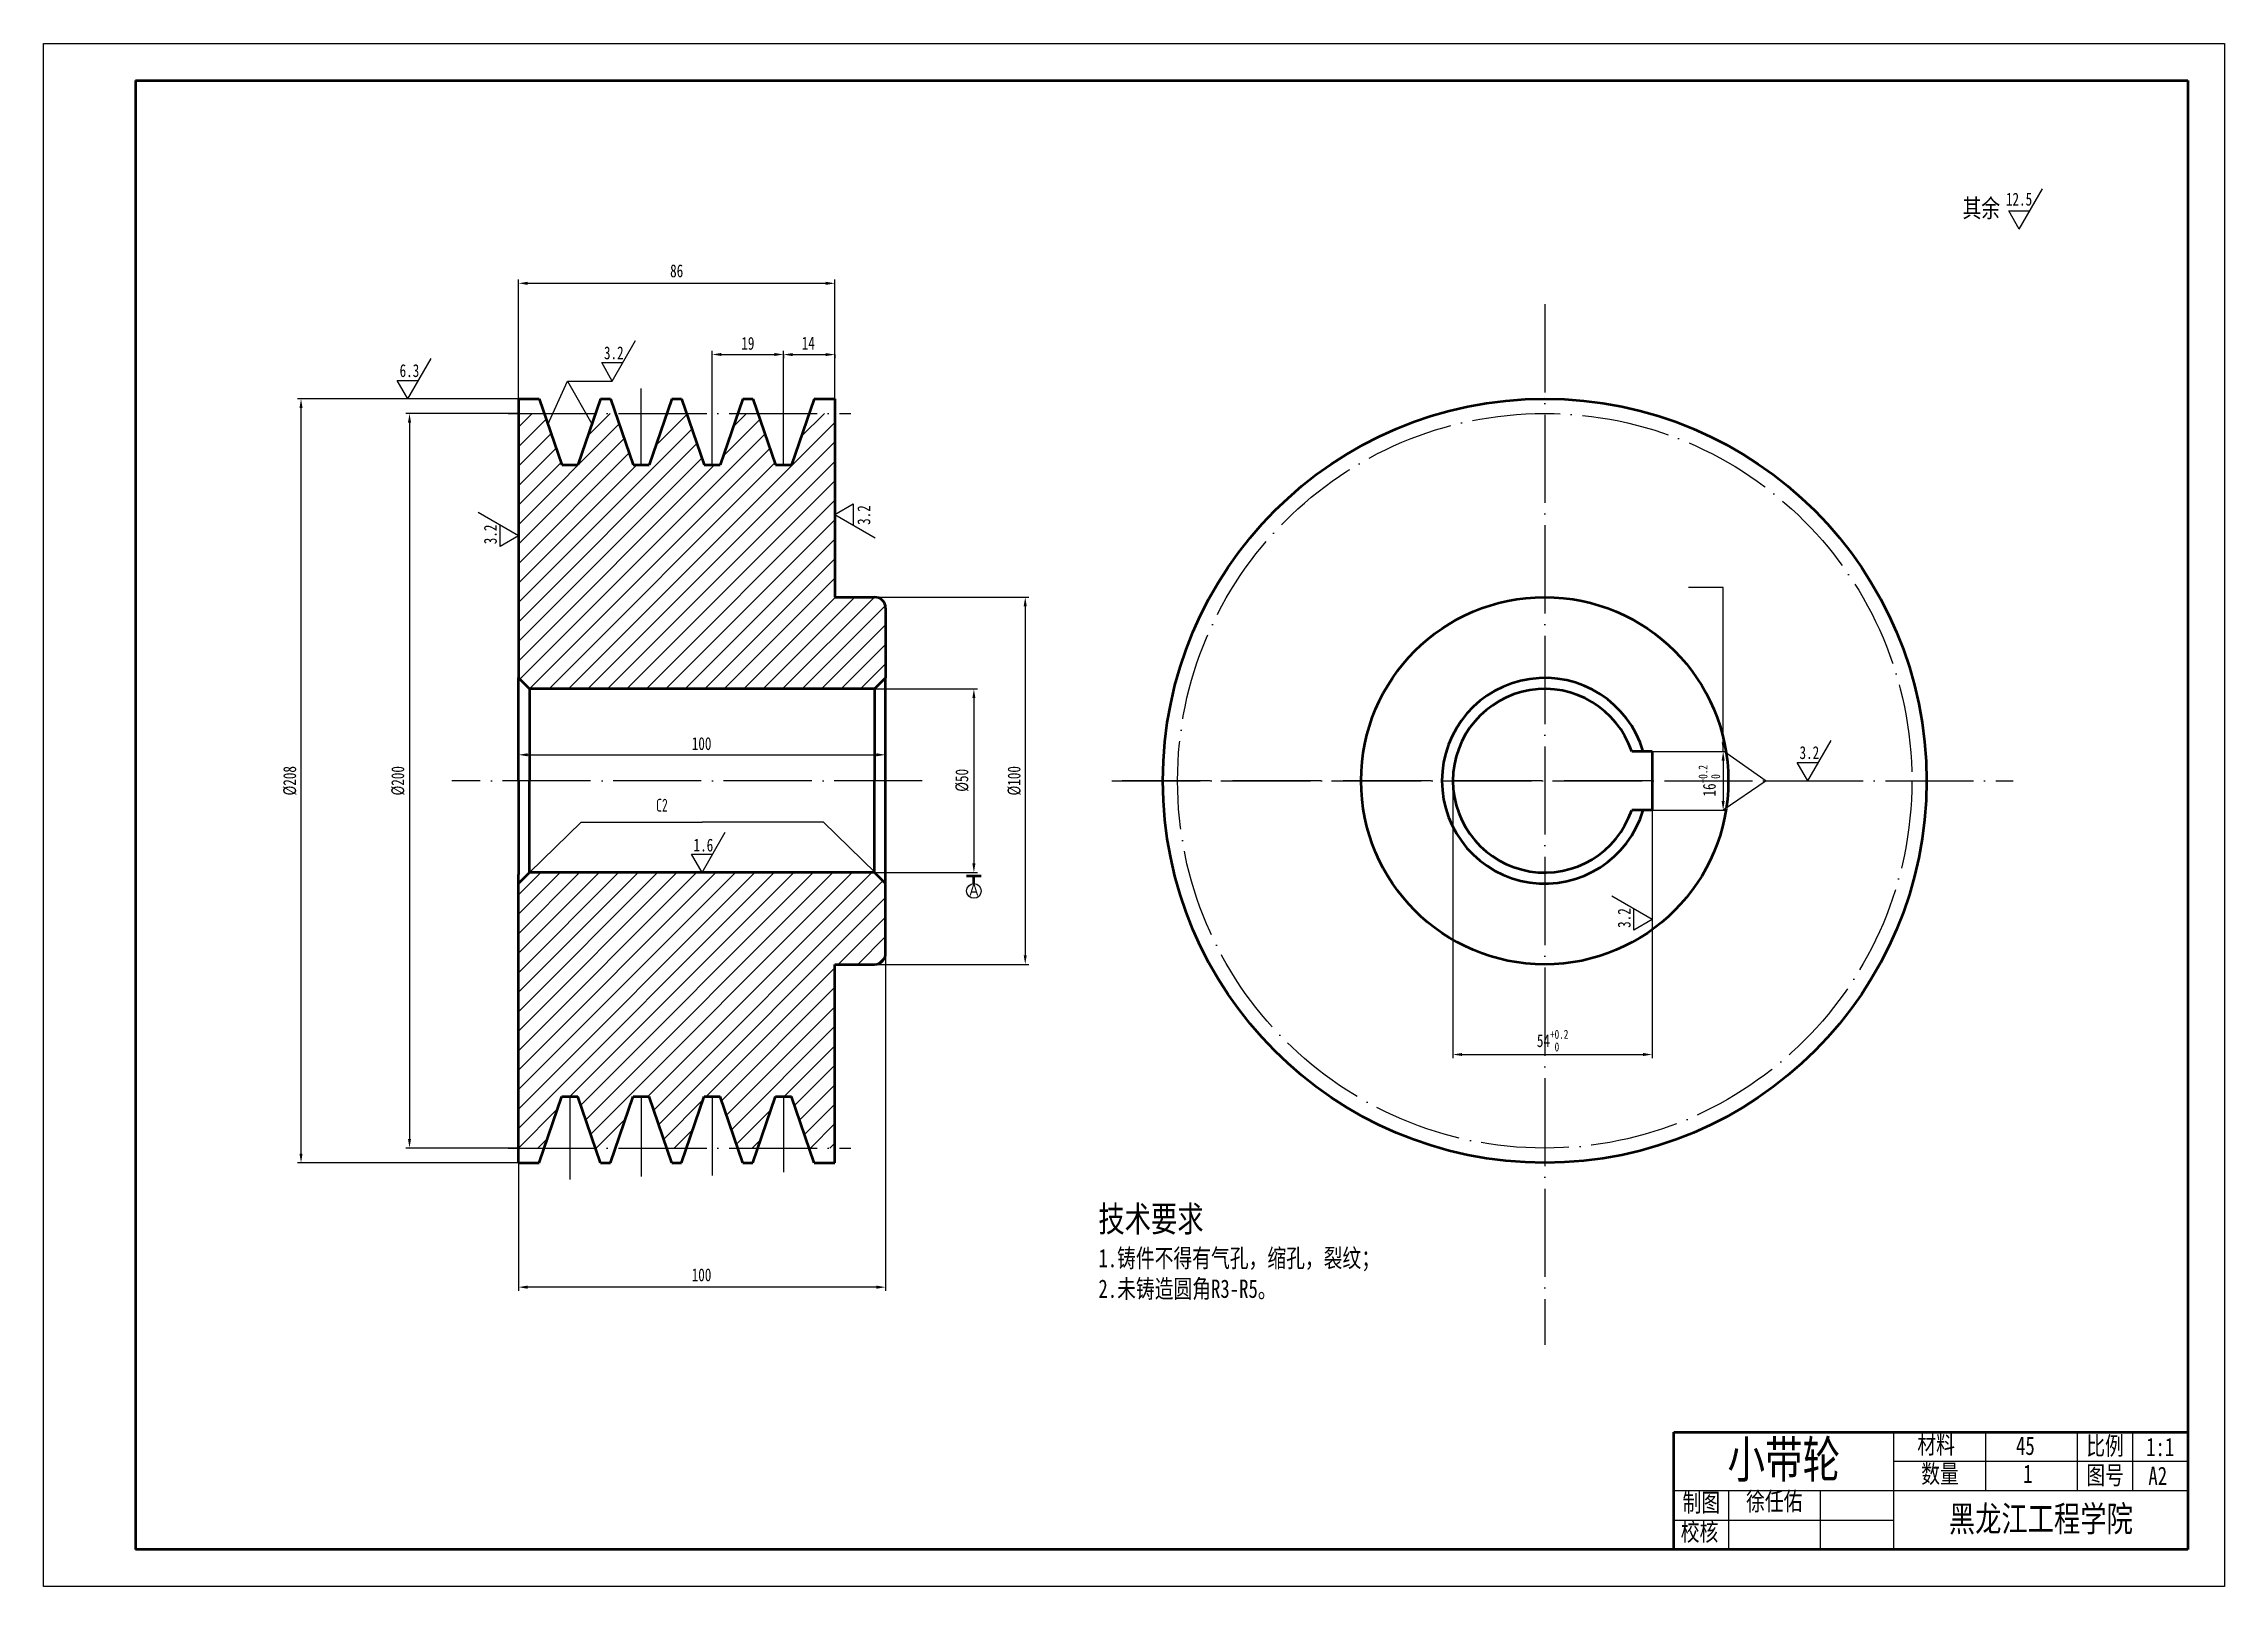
# Model space of a CAD drawing. Header units: inches. Extents: x -3402 to 2285, y -1180 to 442.
# Drawn here: x 1691 to 2285, y 22 to 442 of the extents above.
import ezdxf
from ezdxf.enums import TextEntityAlignment as Align

# ---------------------------------------------------------------- set-up
doc = ezdxf.new("R2010")
doc.units = ezdxf.units.IN
doc.header["$MEASUREMENT"] = 0
doc.linetypes.add('ACAD_ISO04W100', pattern=[30, 24, -3, 0, -3])
doc.linetypes.add('CENTER2', pattern=[28.575, 19.05, -3.175, 3.175, -3.175])
for name, color, linetype in [('biaozhu', 210, 'Continuous'), ('dim', 7, 'Continuous'), ('图层2', 50, 'CENTER2')]:
    doc.layers.add(name, color=color, linetype=linetype)
for name, color, linetype, lineweight in [('cushixian', 4, 'Continuous', 50), ('中心线层', 4, 'ACAD_ISO04W100', 25), ('文字', 7, 'Continuous', 15), ('文字层', 7, 'Continuous', 25), ('标注层', 3, 'Continuous', 25), ('粗实线', 7, 'Continuous', 50), ('粗实线层', 7, 'Continuous', 50), ('细实线', 5, 'Continuous', 25)]:
    doc.layers.add(name, color=color, linetype=linetype, lineweight=lineweight)
doc.styles.get("Standard").update_dxf_attribs({"font": 'gbenor.shx', "width": 0.75, "bigfont": 'gbcbig.shx'})
doc.dimstyles.new('GB-3.5$7', dxfattribs={"dimtxt": 3.5, "dimasz": 2.5, "dimexe": 1, "dimexo": 0, "dimgap": 0.5, "dimtad": 1, "dimdec": 0, "dimdsep": 46, "dimtxsty": 'Standard', "dimcen": 0, "dimclrt": 7, "dimadec": 0, "dimazin": 2, "dimtfac": 1, "dimtdec": 0, "dimtmove": 0, "dimatfit": 3, "dimfxl": 1, "dimarcsym": 0})

# ---------------------------------------------------------------- blocks, each defined once
blk = doc.blocks.new('下基准')
at = {"layer": '标注层'}
blk.add_circle((0, -5), 2, dxfattribs=at)
at = {"layer": '粗实线层'}
for p, q in [((2, -1), (-2, -1)), ((0, -3), (0, -1))]:
    blk.add_line(p, q, dxfattribs=at)
at = {"layer": '文字层'}
blk.add_attdef('A', text='', height=3.5, dxfattribs=at).set_placement((0, -4.56), align=Align.MIDDLE_CENTER)

msp = doc.modelspace()

# ---------------------------------------------------------------- hatches: boundary and pattern name
at = {"layer": '细实线'}
h = msp.add_hatch(dxfattribs=at)
h.set_pattern_fill('ANSI31', color=256, scale=30, style=0)
h.set_pattern_definition([(45, (1820.3034, 141.6646), (-2.65165, 2.65165), [])])
h.paths.add_polyline_path([(1855.88, 327.66), (1851.59, 327.66), (1846.77, 341.66), (1841.3, 341.66), (1836.48, 327.66), (1832.12, 327.66), (1827.3, 341.66), (1820.3, 341.66), (1820.3, 308.31), (1820.3, 269.66), (1823.3, 266.66), (1917.3, 266.66), (1920.3, 269.66), (1920.3, 288.66, 0.414214), (1917.3, 291.66), (1906.5, 291.66), (1906.5, 341.66), (1899.5, 341.66), (1894.68, 327.66), (1890.32, 327.66), (1885.5, 341.66), (1880.03, 341.66), (1875.21, 327.66), (1870.92, 327.66), (1866.1, 341.66), (1860.7, 341.66)])
h.paths.add_polyline_path([(1855.88, 155.66), (1860.7, 141.66), (1866.1, 141.66), (1870.92, 155.66), (1875.21, 155.66), (1880.03, 141.66), (1885.5, 141.66), (1890.32, 155.66), (1894.68, 155.66), (1899.5, 141.66), (1906.5, 141.66), (1906.5, 191.66), (1917.3, 191.66, 0.414214), (1920.3, 194.66), (1920.3, 213.66), (1917.3, 216.66), (1823.3, 216.66), (1820.3, 213.66), (1820.3, 175.02), (1820.3, 141.66), (1827.3, 141.66), (1832.12, 155.66), (1836.48, 155.66), (1841.3, 141.66), (1846.77, 141.66), (1851.59, 155.66)])

# ---------------------------------------------------------------- linework, layer by layer
at = {"lineweight": 50}
msp.add_circle((2099.84, 241.66), 50, dxfattribs=at)
at = {"layer": 'biaozhu', "color": 0, "lineweight": -3}
for p, q in [((2219.97, 48.34), (2219.97, 64.34)), ((2259.97, 64.34), (2259.97, 48.34))]:
    msp.add_line(p, q, dxfattribs=at)
at = {"layer": '中心线层'}
for p, q in [((2099.84, 371.41), (2099.84, 88.08)), ((1853.74, 327.66), (1853.74, 348.46)), ((1873.07, 327.66), (1873.07, 347.22)), ((1892.5, 327.66), (1892.5, 347.53)), ((1817.47, 341.66), (1881.28, 341.66)), ((1817.47, 341.66), (1910.84, 341.66)), ((1930.27, 241.66), (1802.16, 241.66)), ((2129.14, 241.66), (1981.95, 241.66)), ((1981.95, 241.66), (2227.44, 241.66)), ((1834.3, 155.66), (1834.3, 133.07)), ((1853.74, 155.66), (1853.74, 133.96)), ((1873.07, 155.66), (1873.07, 134.21)), ((1892.5, 155.66), (1892.5, 135.1)), ((1817.47, 141.66), (1910.84, 141.66))]:
    msp.add_line(p, q, dxfattribs=at)
msp.add_circle((2099.84, 241.66), 100, dxfattribs=at)
at = {"layer": '图层2', "color": 3, "linetype": 'ByBlock', "lineweight": -3}
for p, q in [((2229.09, 391.84), (2235.44, 402.84)), ((2229.09, 391.84), (2226.21, 396.84)), ((2226.21, 396.84), (2231.98, 396.84)), ((1790.19, 345.66), (1796.54, 356.66)), ((1845.85, 350.49), (1852.2, 361.49)), ((1790.19, 345.66), (1787.3, 350.66)), ((1787.3, 350.66), (1793.08, 350.66)), ((1845.85, 350.49), (1842.97, 355.49)), ((1842.97, 355.49), (1848.74, 355.49)), ((1906.5, 314.16), (1911.5, 317.04)), ((1911.5, 317.04), (1911.5, 311.27)), ((1820.3, 308.31), (1809.3, 314.66)), ((1815.3, 305.42), (1815.3, 311.2)), ((1906.5, 314.16), (1917.5, 307.81)), ((1820.3, 308.31), (1815.3, 305.42)), ((2171.5, 241.66), (2177.85, 252.66)), ((2171.5, 241.66), (2168.62, 246.66)), ((2168.62, 246.66), (2174.39, 246.66)), ((1870.3, 216.66), (1876.65, 227.66)), ((1870.3, 216.66), (1867.42, 221.66)), ((1867.42, 221.66), (1873.19, 221.66)), ((2129.14, 203.87), (2118.14, 210.22)), ((2124.14, 200.98), (2124.14, 206.76)), ((2129.14, 203.87), (2124.14, 200.98))]:
    msp.add_line(p, q, dxfattribs=at)
at = {"layer": '标注层'}
for p, q in [((1820.3, 345.66), (1820.3, 378.09)), ((1822.8, 377.09), (1904, 377.09)), ((1906.5, 345.66), (1906.5, 378.09)), ((1873.07, 327.66), (1873.07, 358.72)), ((1875.57, 357.72), (1890, 357.72)), ((1892.5, 327.66), (1892.5, 358.72)), ((1892.5, 357.72), (1892.5, 356.68)), ((1895, 357.68), (1904, 357.68)), ((1906.5, 357.72), (1906.5, 356.68)), ((1828.34, 338.64), (1833.69, 350.49)), ((1833.69, 350.49), (1840.32, 338.81)), ((1833.69, 350.49), (1845.85, 350.49)), ((1820.3, 345.66), (1760.08, 345.66)), ((1761.08, 140.16), (1761.08, 343.16)), ((1820.3, 341.66), (1789.63, 341.66)), ((1790.63, 339.16), (1790.63, 144.16)), ((1917.3, 291.66), (1959.34, 291.66)), ((1958.34, 289.16), (1958.34, 194.16)), ((1917.3, 266.66), (1945.35, 266.66)), ((1944.35, 264.16), (1944.35, 219.16)), ((1820.3, 241.66), (1820.3, 249.73)), ((1920.3, 241.66), (1920.3, 249.73)), ((2129.14, 249.66), (2149.44, 249.66)), ((2148.8, 249.66), (2160.15, 241.66)), ((1822.8, 248.73), (1917.8, 248.73)), ((2148.44, 247.16), (2148.44, 236.16)), ((2074.84, 241.66), (2074.84, 166.13)), ((2129.14, 241.66), (2129.14, 166.13)), ((2160.15, 241.66), (2148.44, 233.66)), ((2160.15, 241.66), (2171.5, 241.66)), ((2129.14, 233.66), (2149.44, 233.66)), ((1823.3, 216.66), (1837.35, 230.43)), ((1837.35, 230.43), (1870.36, 230.43)), ((1903.37, 230.43), (1870.36, 230.43)), ((1917.42, 216.66), (1903.37, 230.43)), ((1917.3, 216.66), (1945.35, 216.66)), ((1920.3, 199.4), (1920.3, 102.8)), ((1820.3, 195.59), (1820.3, 102.8)), ((1917.3, 191.66), (1959.34, 191.66)), ((2077.34, 167.13), (2126.64, 167.13)), ((1820.3, 137.66), (1760.08, 137.66)), ((1820.3, 141.66), (1789.63, 141.66)), ((1917.8, 103.8), (1822.8, 103.8))]:
    msp.add_line(p, q, dxfattribs=at)
msp.add_lwpolyline([(1690.97, 442.34), (2284.97, 442.34), (2284.97, 22.34), (1690.97, 22.34)], close=True, dxfattribs=at)
for points in [[(1822.8, 377.51), (1822.8, 376.67), (1820.3, 377.09)], [(1904, 377.51), (1904, 376.67), (1906.5, 377.09)], [(1875.57, 358.14), (1875.57, 357.3), (1873.07, 357.72)], [(1890, 358.14), (1890, 357.3), (1892.5, 357.72)], [(1895, 358.1), (1895, 357.27), (1892.5, 357.68)], [(1904, 358.1), (1904, 357.27), (1906.5, 357.68)], [(1760.66, 343.16), (1761.49, 343.16), (1761.08, 345.66)], [(1790.21, 339.16), (1791.04, 339.16), (1790.63, 341.66)], [(1957.92, 289.16), (1958.75, 289.16), (1958.34, 291.66)], [(1943.94, 264.16), (1944.77, 264.16), (1944.35, 266.66)], [(2148.02, 247.16), (2148.86, 247.16), (2148.44, 249.66)], [(1822.8, 249.15), (1822.8, 248.32), (1820.3, 248.73)], [(1917.8, 249.15), (1917.8, 248.32), (1920.3, 248.73)], [(2148.02, 236.16), (2148.86, 236.16), (2148.44, 233.66)], [(1943.94, 219.16), (1944.77, 219.16), (1944.35, 216.66)], [(1957.92, 194.16), (1958.75, 194.16), (1958.34, 191.66)], [(2077.34, 167.55), (2077.34, 166.72), (2074.84, 167.13)], [(2126.64, 167.55), (2126.64, 166.72), (2129.14, 167.13)], [(1790.21, 144.16), (1791.04, 144.16), (1790.63, 141.66)], [(1760.66, 140.16), (1761.49, 140.16), (1761.08, 137.66)], [(1822.8, 104.21), (1822.8, 103.38), (1820.3, 103.8)], [(1917.8, 104.21), (1917.8, 103.38), (1920.3, 103.8)]]:
    msp.add_solid(points, dxfattribs=at)
at = {"layer": '粗实线'}
for p, q in [((1715.97, 432.34), (1715.97, 32.34)), ((1715.97, 432.34), (2274.97, 432.34)), ((2274.97, 432.34), (2274.97, 32.34)), ((1820.3, 137.66), (1820.3, 175.02)), ((2274.97, 32.34), (1715.97, 32.34))]:
    msp.add_line(p, q, dxfattribs=at)
at = {"layer": '粗实线', "lineweight": 50}
for p, q in [((1820.3, 345.66), (1820.3, 308.31)), ((1820.3, 345.66), (1825.93, 345.66)), ((1825.93, 345.66), (1832.12, 327.66)), ((1842.68, 345.66), (1836.48, 327.66)), ((1842.68, 345.66), (1845.4, 345.66)), ((1845.4, 345.66), (1851.59, 327.66)), ((1862.08, 345.66), (1855.88, 327.66)), ((1862.08, 345.66), (1864.73, 345.66)), ((1864.73, 345.66), (1870.92, 327.66)), ((1881.41, 345.66), (1875.21, 327.66)), ((1881.41, 345.66), (1884.13, 345.66)), ((1884.13, 345.66), (1890.32, 327.66)), ((1900.88, 345.66), (1894.68, 327.66)), ((1900.88, 345.66), (1906.5, 345.66)), ((1906.5, 345.66), (1906.5, 291.66)), ((1832.12, 327.66), (1836.48, 327.66)), ((1851.59, 327.66), (1855.88, 327.66)), ((1870.92, 327.66), (1875.21, 327.66)), ((1890.32, 327.66), (1894.68, 327.66)), ((1820.3, 308.31), (1820.3, 269.66)), ((1906.5, 291.66), (1917.3, 291.66)), ((1920.3, 288.66), (1920.3, 269.66)), ((1820.3, 241.66), (1820.3, 269.66)), ((1823.3, 266.66), (1820.3, 269.66)), ((1917.3, 266.66), (1920.3, 269.66)), ((1920.3, 194.66), (1920.3, 269.66)), ((1823.3, 266.66), (1823.3, 241.66)), ((1917.3, 266.66), (1823.3, 266.66)), ((1917.3, 266.66), (1917.3, 241.66)), ((2129.14, 249.66), (2123.53, 249.66)), ((2129.14, 249.66), (2129.14, 233.66)), ((1820.3, 241.66), (1820.3, 216.16)), ((1823.3, 216.66), (1823.3, 241.66)), ((1917.3, 216.66), (1917.3, 241.66)), ((2129.14, 233.66), (2123.53, 233.66)), ((1823.3, 216.66), (1820.3, 213.66)), ((1820.3, 175.02), (1820.3, 216.16)), ((1917.3, 216.66), (1823.3, 216.66)), ((1917.3, 216.66), (1920.3, 213.66)), ((1906.5, 137.66), (1906.5, 191.66)), ((1906.5, 191.66), (1917.3, 191.66)), ((1825.93, 137.66), (1832.12, 155.66)), ((1832.12, 155.66), (1836.48, 155.66)), ((1842.68, 137.66), (1836.48, 155.66)), ((1845.4, 137.66), (1851.59, 155.66)), ((1851.59, 155.66), (1855.88, 155.66)), ((1862.08, 137.66), (1855.88, 155.66)), ((1864.73, 137.66), (1870.92, 155.66)), ((1870.92, 155.66), (1875.21, 155.66)), ((1881.41, 137.66), (1875.21, 155.66)), ((1884.13, 137.66), (1890.32, 155.66)), ((1890.32, 155.66), (1894.68, 155.66)), ((1900.88, 137.66), (1894.68, 155.66)), ((1820.3, 137.66), (1825.93, 137.66)), ((1842.68, 137.66), (1845.4, 137.66)), ((1862.08, 137.66), (1864.73, 137.66)), ((1881.41, 137.66), (1884.13, 137.66)), ((1900.88, 137.66), (1906.5, 137.66))]:
    msp.add_line(p, q, dxfattribs=at)
at = {"layer": '粗实线', "color": 0, "lineweight": 50}
for p, q in [((2134.97, 32.34), (2134.97, 64.34)), ((2134.97, 64.34), (2274.97, 64.34))]:
    msp.add_line(p, q, dxfattribs=at)
at = {"layer": '粗实线', "lineweight": 50}
msp.add_circle((2099.84, 241.66), 104, dxfattribs=at)
for centre, radius, start, end in [((1917.3, 288.66), 3, 360, 90), ((2099.84, 241.66), 28, 16.60155, 343.39845), ((2099.84, 241.66), 25, 18.66292, 341.33708), ((1917.3, 194.66), 3, 270, 360)]:
    msp.add_arc(centre, radius, start, end, dxfattribs=at)
at = {"layer": '细实线', "color": 0}
for p, q in [((2194.97, 32.34), (2194.97, 64.34)), ((2244.97, 48.34), (2244.97, 64.34)), ((2274.97, 56.34), (2194.97, 56.34)), ((2274.97, 48.34), (2134.97, 48.34)), ((2149.97, 32.34), (2149.97, 48.34)), ((2174.97, 32.34), (2174.97, 48.34)), ((2134.97, 40.34), (2194.97, 40.34))]:
    msp.add_line(p, q, dxfattribs=at)

# ---------------------------------------------------------------- block references
at = {"layer": '标注层'}
msp.add_blockref('下基准', (1944.35, 216.66), dxfattribs=at).add_auto_attribs({'A': 'A'})

# ---------------------------------------------------------------- texts
at = {"color": 0, "char_height": 5, "width": 15, "attachment_point": 5}
for s, insert in [('{\\fSimSun|b0|i0|c134|p2;比例}', (2252.47, 60.34)), ('{\\fSimSun|b0|i0|c134|p2;图号}', (2252.47, 52.34))]:
    msp.add_mtext(s, dxfattribs=dict(at, insert=insert))
at = {"layer": 'cushixian', "color": 3, "lineweight": -3, "ltscale": 0.1, "insert": (2213.65, 400.05), "char_height": 5, "width": 40.337, "attachment_point": 1}
msp.add_mtext('{\\fSimSun|b0|i0|c134|p2;其余}', dxfattribs=at)
at = {"layer": 'cushixian', "color": 0, "lineweight": -3, "ltscale": 0.1, "insert": (2164.97, 56.34), "char_height": 10, "width": 60, "attachment_point": 5}
msp.add_mtext('{\\fSimSun|b0|i0|c134|p2;小带轮}', dxfattribs=at)
at = {"layer": 'dim', "char_height": 5, "attachment_point": 1}
for s, insert, own_width in [('{\\fSimSun|b0|i0|c134|p2;45}', (2228.21, 63.12), 16.76), ('{\\fSimSun|b0|i0|c134|p2;1:1}', (2263.65, 62.8), 11.1784), ('{\\fSimSun|b0|i0|c134|p2;1}', (2230.14, 55.5), 14.401), ('{\\fSimSun|b0|i0|c134|p2;A2}', (2264.26, 54.94), 10.9818)]:
    msp.add_mtext_dynamic_manual_height_columns(s, width=25, gutter_width=1, heights=[0], dxfattribs=dict(at, insert=insert)).dxf.set("width", own_width)
at = {"layer": 'dim', "insert": (2154.68, 48), "char_height": 5, "attachment_point": 1}
msp.add_mtext_dynamic_manual_height_columns('{\\fSimSun|b0|i0|c134|p2;徐任佑}', width=25, gutter_width=1, heights=[0], dxfattribs=at)
at = {"layer": '图层2', "color": 3, "linetype": 'ByBlock', "lineweight": -3, "char_height": 3.5, "width": 29.7869, "attachment_point": 1}
for s, insert in [('{\\Ftxt|c134;12.5}', (2225.47, 401.75)), ('{\\Ftxt|c134;3.2}', (1843.59, 359.91)), ('{\\Ftxt|c134;6.3}', (1787.93, 355.08)), ('{\\Ftxt|c134;3.2}', (2169.24, 251.08)), ('{\\Ftxt|c134;1.6}', (1868, 225.91))]:
    msp.add_mtext(s, dxfattribs=dict(at, insert=insert))
at = {"layer": '图层2', "color": 3, "linetype": 'ByBlock', "lineweight": -3, "char_height": 3.5, "width": 29.7869, "attachment_point": 1, "rotation": 90}
for insert in [(1912.62, 311.32), (1810.89, 306.05), (2119.73, 201.61)]:
    msp.add_mtext('{\\Ftxt|c134;3.2}', dxfattribs=dict(at, insert=insert))
at = {"layer": '图层2', "color": 0, "linetype": 'ByBlock', "lineweight": -3, "insert": (2234.97, 40.34), "char_height": 7, "width": 80.0019, "attachment_point": 5}
msp.add_mtext('{\\fSimSun|b0|i0|c134|p2;黑龙江工程学院}', dxfattribs=at)
at = {"layer": '文字', "color": 0, "attachment_point": 1}
for s, insert, char_height, width in [('{\\fFangSong_GB2312|b0|i0|c134|p49;  \\fSimSun|b0|i0|c134|p2;\\H1.429x;材料}', (2197.76, 63.49), 3.5, 18.4255), ('{\\fSimSun|b0|i0|c134|p2;数量}', (2202.39, 55.48), 5, 15), ('{\\fSimSun|b0|i0|c134|p2;制图}', (2137.38, 47.65), 5, 16.5821), ('{\\fSimSun|b0|i0|c134|p2;校核}', (2136.89, 39.74), 5, 15.2428)]:
    msp.add_mtext(s, dxfattribs=dict(at, insert=insert, char_height=char_height, width=width))
at = {"layer": '文字层', "insert": (1978.27, 125.88), "char_height": 3.7, "width": 135.1583, "attachment_point": 1}
msp.add_mtext('{\\fSimSun|b0|i0|c134|p2;\\H1.892x;技术要求\\P\\H0.7141x;1.铸件不得有气孔，缩孔，裂纹；\\P2.未铸造圆角R3-R5。}', dxfattribs=at)
at = {"layer": '标注层', "char_height": 3.5, "attachment_point": 5}
for s, insert in [('{\\Ftxt|c134;86}', (1863.4, 380.47)), ('{\\Ftxt|c134;19}', (1882.79, 360.72)), ('{\\Ftxt|c134;14}', (1899.25, 360.81)), ('{\\Ftxt|c134;100}', (1870.19, 251.76)), ('\\A1;{\\Ftxt|c134;54\\H0.7x;\\S+0.2^  0;}', (2101.99, 170.92)), ('{\\Ftxt|c134;100}', (1870.17, 107.13))]:
    msp.add_mtext(s, dxfattribs=dict(at, insert=insert))
at = {"layer": '标注层', "char_height": 3.5, "attachment_point": 5, "rotation": 90}
for s, insert in [('{\\Ftxt|c134;%%C208}', (1758.06, 241.66)), ('{\\Ftxt|c134;%%C200}', (1787.5, 241.66)), ('{\\Ftxt|c134;%%C50}', (1941.14, 241.78)), ('{\\Ftxt|c134;%%C100}', (1955.37, 241.66)), ('\\A1;{\\Ftxt|c134;16\\H0.7x;\\S+0.2^  0;}', (2144.66, 241.66))]:
    msp.add_mtext(s, dxfattribs=dict(at, insert=insert))
at = {"layer": '标注层', "insert": (1859.37, 235), "char_height": 3.5, "width": 21.9802, "attachment_point": 5}
msp.add_mtext('C2', dxfattribs=at)

# ---------------------------------------------------------------- leaders
at = {"layer": '标注层'}
msp.add_leader([(2148.44, 249.66), (2148.44, 294.25), (2139.03, 294.25)], dimstyle='GB-3.5$7', override={"dimgap": 0.5, "dimtad": 0}, dxfattribs=at)

doc.saveas('drawing.dxf')
